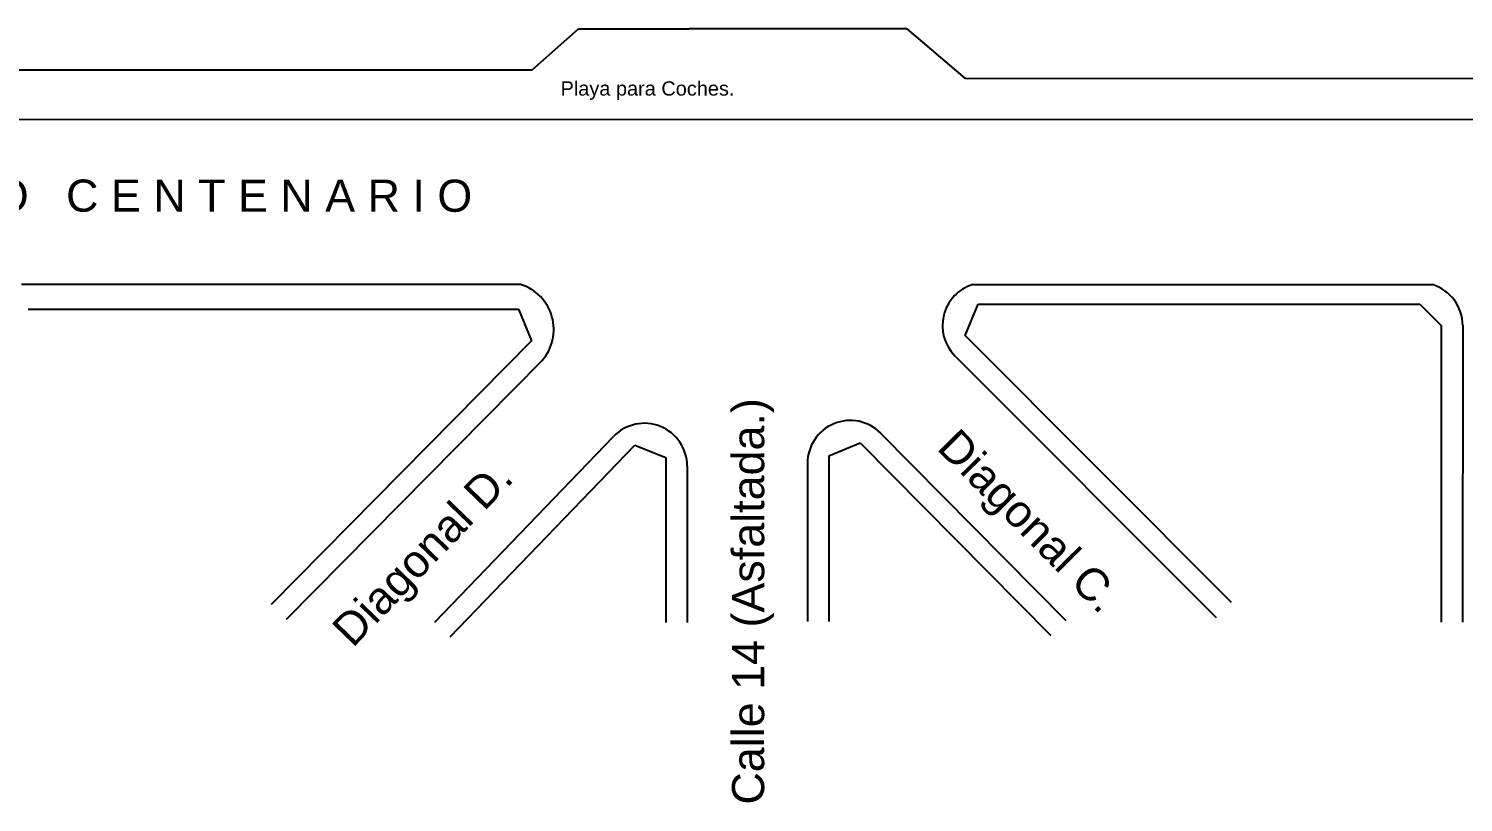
# Model space of a CAD drawing. Header units: millimetres. Extents: x 629 to 1504, y 1178 to 1591.
# Drawn here: x 832.7 to 1033.8, y 1191.2 to 1299.5 of the extents above; entities that cross this region are included whole.
import ezdxf

# ---------------------------------------------------------------- set-up
doc = ezdxf.new("R2010")
doc.units = ezdxf.units.MM
for name, color, linetype in [('CALLES', 8, 'Continuous'), ('CEDIDO', 8, 'Continuous'), ('LINEA02', 8, 'Continuous'), ('LINEA_02', 8, 'Continuous'), ('TEXT-02', 7, 'Continuous'), ('TEXT-03', 7, 'Continuous')]:
    doc.layers.add(name, color=color, linetype=linetype)
doc.styles.add('ROMANS', font='arial.ttf', dxfattribs={"width": 0.7})

msp = doc.modelspace()

# ---------------------------------------------------------------- linework, layer by layer
at = {"layer": 'CALLES'}
for p, q in [((901.62, 1263.72), (831.64, 1263.73)), ((964.99, 1263.7), (1029.43, 1263.69)), ((963.92, 1256.55), (965.75, 1260.97)), ((965.75, 1260.97), (1027.67, 1260.95)), ((1027.67, 1260.95), (1030.67, 1257.95)), ((832.58, 1260.27), (901.3, 1260.26)), ((901.3, 1260.26), (903.15, 1255.81)), ((1030.67, 1257.95), (1030.66, 1216.42)), ((1033.67, 1257.95), (1033.66, 1216.42)), ((903.15, 1255.81), (866.63, 1218.88)), ((1001.27, 1219.14), (963.92, 1256.55)), ((904.63, 1253.04), (868.76, 1216.77)), ((999.14, 1217.02), (962.5, 1253.73)), ((952.08, 1242.88), (978.06, 1216.62)), ((889.59, 1216.42), (914.64, 1242.42)), ((891.75, 1214.34), (917.63, 1241.21)), ((917.63, 1241.21), (921.96, 1239.47)), ((944.82, 1239.71), (949.21, 1241.52)), ((949.21, 1241.52), (975.93, 1214.51)), ((921.96, 1239.47), (921.95, 1216.36)), ((924.96, 1238.26), (924.95, 1216.36))]:
    msp.add_line(p, q, dxfattribs=at)
for centre, radius, start, end in [((899.64, 1257.4), 6.62, 318.8414, 72.6244), ((966.74, 1257.97), 6, 106.9895, 224.9566), ((1027.67, 1257.95), 6, 359.9872, 72.9848), ((918.96, 1238.26), 6, 359.9872, 136.0757), ((947.82, 1238.66), 6, 44.687, 179.9872)]:
    msp.add_arc(centre, radius, start, end, dxfattribs=at)
at = {"layer": 'CEDIDO', "linetype": 'Continuous'}
msp.add_line((631.47, 1286.94), (1322.47, 1286.78), dxfattribs=at)
at = {"layer": 'LINEA02'}
for p, q in [((903.2, 1293.73), (909.74, 1299.55)), ((909.74, 1299.55), (925.24, 1299.55)), ((955.74, 1299.54), (925.24, 1299.55)), ((955.74, 1299.54), (963.94, 1292.55)), ((1322.47, 1292.47), (963.94, 1292.55)), ((944.82, 1239.71), (944.81, 1216.5)), ((941.82, 1238.66), (941.81, 1216.5))]:
    msp.add_line(p, q, dxfattribs=at)
at = {"layer": 'LINEA_02'}
msp.add_line((903.2, 1293.73), (631.16, 1293.79), dxfattribs=at)

# ---------------------------------------------------------------- texts
at = {"layer": 'TEXT-02', "style": 'ROMANS'}
for s, height, p in [('Playa para Coches.', 2, (907.21, 1290.18)), ('C A M I N O   C E N T E N A R I O', 4.5, (798.79, 1273.92))]:
    msp.add_text(s, height=height, rotation=359.9872, dxfattribs=at).set_placement(p)
at = {"layer": 'TEXT-03', "style": 'ROMANS'}
for s, rotation, p in [('Calle 14 (Asfaltada.)', 89.9872, (935.75, 1190.84)), ('Diagonal C.', 314.687, (959.81, 1240.69)), ('Diagonal D.', 46.0757, (878.07, 1212.7))]:
    msp.add_text(s, height=4.5, rotation=rotation, dxfattribs=at).set_placement(p)

doc.saveas('drawing.dxf')
